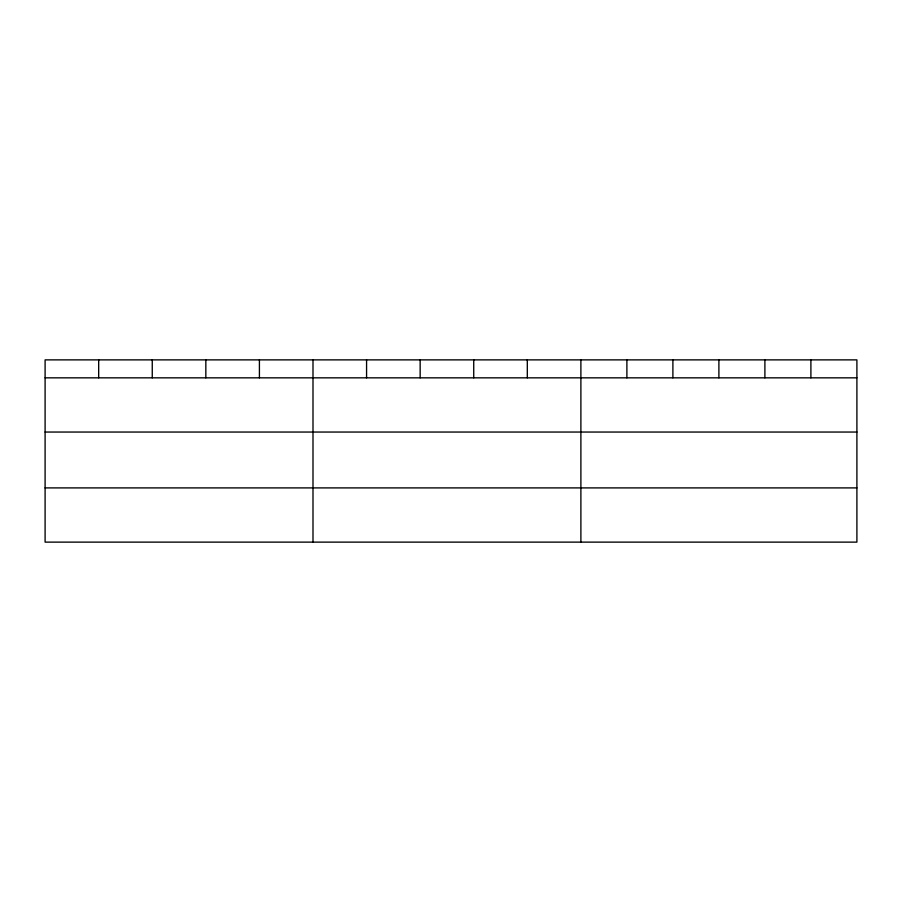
<?xml version="1.0" encoding="UTF-8"?>
<svg xmlns="http://www.w3.org/2000/svg" width="902" height="902" viewBox="0 0 902 902"><rect width="100%" height="100%" fill="white"/><g stroke="black" fill="none" stroke-linecap="round" stroke-linejoin="round"><path stroke-width="1.35" d="M856.9 432.047L856.9 359.875L45.1 359.875L45.1 542.125L856.9 542.125L856.9 432.047L45.1 432.047M45.1 377.837L856.9 377.837M45.1 487.903L856.9 487.903M810.898 359.875L810.898 377.837M764.896 359.875L764.896 377.837M718.894 359.875L718.894 377.837M672.892 359.875L672.892 377.837M626.89 359.875L626.89 377.837M580.888 359.875L580.888 542.125M527.309 359.875L527.309 377.837M473.73 359.875L473.73 377.837M420.152 359.875L420.152 377.837M366.573 359.875L366.573 377.837M312.994 359.875L312.994 542.125M259.415 359.875L259.415 377.837M205.836 359.875L205.836 377.837M152.258 359.875L152.258 377.837M98.679 359.875L98.679 377.837"/></g></svg>
